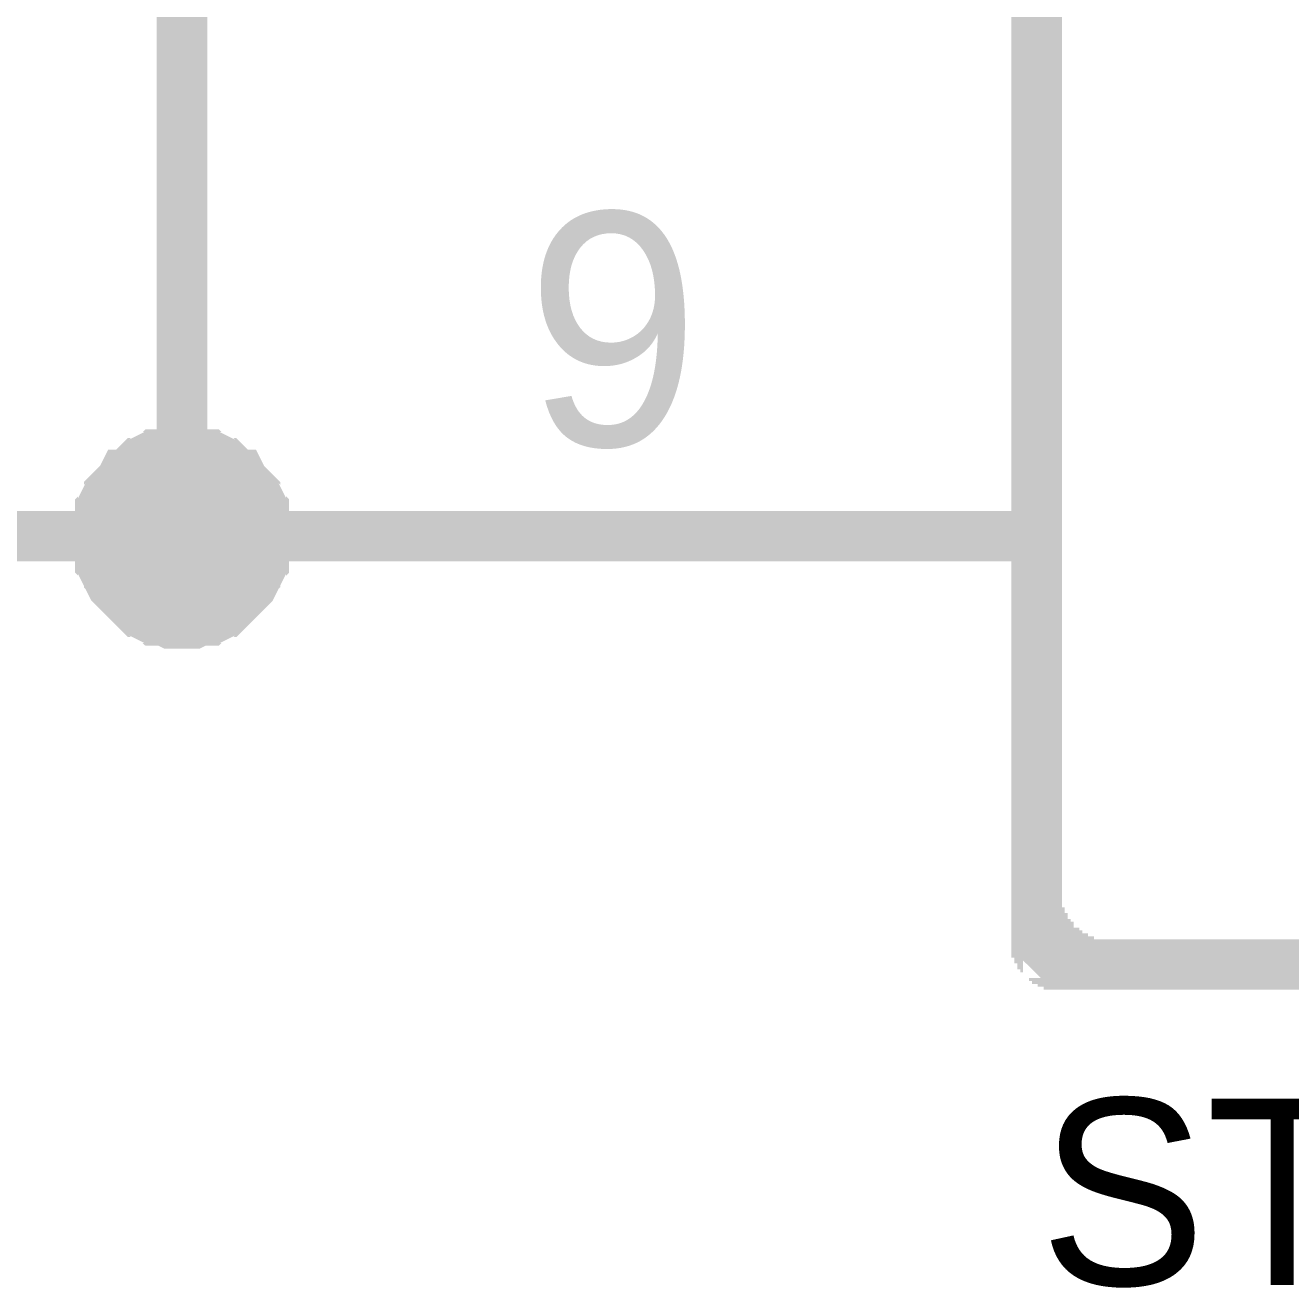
# Model space of a CAD drawing. Header units: millimetres. Extents: x 0 to 11.5, y 0 to 7.6.
# Drawn here: x 4.5636 to 4.8595, y 4.2737 to 4.5689 of the extents above; entities that cross this region are included whole.
import ezdxf

# ---------------------------------------------------------------- set-up
doc = ezdxf.new("R2010")
doc.units = ezdxf.units.MM
doc.header["$MEASUREMENT"] = 0
doc.layers.add('Sheet', color=255, linetype='Continuous')

msp = doc.modelspace()

# ---------------------------------------------------------------- linework, layer by layer
at = {"layer": 'Sheet'}
for points, const_width in [([(4.80008, 4.35951), (4.80008, 5.13913)], 0.0118), ([(4.60027, 4.84882), (4.60027, 4.74932), (4.60027, 4.64914), (4.60027, 4.44946), (4.50003, 4.44946)], 0.0118), ([(4.5805, 4.44946), (4.5805, 4.45014), (4.5805, 4.45151), (4.5805, 4.45219), (4.58118, 4.45355), (4.58118, 4.45423), (4.58118, 4.4556), (4.58186, 4.45628), (4.58186, 4.45696), (4.58254, 4.45832), (4.58322, 4.459), (4.58322, 4.45968), (4.58391, 4.46037), (4.58459, 4.46105), (4.58527, 4.46173), (4.58595, 4.46241), (4.58663, 4.46377), (4.58732, 4.46377), (4.588, 4.46445), (4.58868, 4.46514), (4.58936, 4.46582), (4.59004, 4.4665), (4.59073, 4.4665), (4.59141, 4.46718), (4.59277, 4.46786), (4.59345, 4.46786), (4.59414, 4.46854), (4.5955, 4.46854), (4.59618, 4.46854), (4.59755, 4.46923), (4.59823, 4.46923), (4.59959, 4.46923), (4.60027, 4.46923)], 0.0118), ([(4.5805, 4.44946), (4.5805, 4.45014), (4.5805, 4.45151), (4.5805, 4.45219), (4.58118, 4.45355), (4.58118, 4.45423), (4.58118, 4.4556), (4.58186, 4.45628), (4.58186, 4.45696), (4.58254, 4.45832), (4.58322, 4.459), (4.58322, 4.45968), (4.58391, 4.46037), (4.58459, 4.46105), (4.58527, 4.46173), (4.58595, 4.46241), (4.58663, 4.46377), (4.58732, 4.46377), (4.588, 4.46445), (4.58868, 4.46514), (4.58936, 4.46582), (4.59004, 4.4665), (4.59073, 4.4665), (4.59141, 4.46718), (4.59277, 4.46786), (4.59345, 4.46786), (4.59414, 4.46854), (4.5955, 4.46854), (4.59618, 4.46854), (4.59755, 4.46923), (4.59823, 4.46923), (4.59959, 4.46923), (4.60027, 4.46923)], 0.0118), ([(4.5805, 4.44946), (4.5805, 4.45014), (4.5805, 4.45151), (4.5805, 4.45219), (4.58118, 4.45355), (4.58118, 4.45423), (4.58118, 4.4556), (4.58186, 4.45628), (4.58186, 4.45696), (4.58254, 4.45832), (4.58322, 4.459), (4.58322, 4.45968), (4.58391, 4.46037), (4.58459, 4.46105), (4.58527, 4.46173), (4.58595, 4.46241), (4.58663, 4.46377), (4.58732, 4.46377), (4.588, 4.46445), (4.58868, 4.46514), (4.58936, 4.46582), (4.59004, 4.4665), (4.59073, 4.4665), (4.59141, 4.46718), (4.59277, 4.46786), (4.59345, 4.46786), (4.59414, 4.46854), (4.5955, 4.46854), (4.59618, 4.46854), (4.59755, 4.46923), (4.59823, 4.46923), (4.59959, 4.46923), (4.60027, 4.46923)], 0.0118), ([(4.5805, 4.44946), (4.5805, 4.45014), (4.5805, 4.45151), (4.5805, 4.45219), (4.58118, 4.45355), (4.58118, 4.45423), (4.58118, 4.4556), (4.58186, 4.45628), (4.58186, 4.45696), (4.58254, 4.45832), (4.58322, 4.459), (4.58322, 4.45968), (4.58391, 4.46037), (4.58459, 4.46105), (4.58527, 4.46173), (4.58595, 4.46241), (4.58663, 4.46377), (4.58732, 4.46377), (4.588, 4.46445), (4.58868, 4.46514), (4.58936, 4.46582), (4.59004, 4.4665), (4.59073, 4.4665), (4.59141, 4.46718), (4.59277, 4.46786), (4.59345, 4.46786), (4.59414, 4.46854), (4.5955, 4.46854), (4.59618, 4.46854), (4.59755, 4.46923), (4.59823, 4.46923), (4.59959, 4.46923), (4.60027, 4.46923)], 0.0118), ([(4.5805, 4.44946), (4.5805, 4.45014), (4.5805, 4.45151), (4.5805, 4.45219), (4.58118, 4.45355), (4.58118, 4.45423), (4.58118, 4.4556), (4.58186, 4.45628), (4.58186, 4.45696), (4.58254, 4.45832), (4.58322, 4.459), (4.58322, 4.45968), (4.58391, 4.46037), (4.58459, 4.46105), (4.58527, 4.46173), (4.58595, 4.46241), (4.58663, 4.46377), (4.58732, 4.46377), (4.588, 4.46445), (4.58868, 4.46514), (4.58936, 4.46582), (4.59004, 4.4665), (4.59073, 4.4665), (4.59141, 4.46718), (4.59277, 4.46786), (4.59345, 4.46786), (4.59414, 4.46854), (4.5955, 4.46854), (4.59618, 4.46854), (4.59755, 4.46923), (4.59823, 4.46923), (4.59959, 4.46923), (4.60027, 4.46923)], 0.0118), ([(4.60027, 4.46923), (4.60027, 4.46923)], 0.0118), ([(4.60027, 4.46923), (4.60095, 4.46923), (4.60232, 4.46923), (4.603, 4.46923), (4.60436, 4.46854), (4.60505, 4.46854), (4.60641, 4.46854), (4.60709, 4.46786), (4.60777, 4.46786), (4.60914, 4.46718), (4.60982, 4.4665), (4.6105, 4.4665), (4.61118, 4.46582), (4.61187, 4.46514), (4.61255, 4.46445), (4.61323, 4.46377), (4.61391, 4.46377), (4.61459, 4.46241), (4.61528, 4.46173), (4.61596, 4.46105), (4.61664, 4.46037), (4.61732, 4.45968), (4.61732, 4.459), (4.618, 4.45832), (4.61868, 4.45696), (4.61868, 4.45628), (4.61937, 4.4556), (4.61937, 4.45423), (4.61937, 4.45355), (4.62005, 4.45219), (4.62005, 4.45151), (4.62005, 4.45014), (4.62005, 4.44946)], 0.0118), ([(4.60027, 4.46923), (4.60027, 4.46923)], 0.0118), ([(4.60027, 4.46923), (4.60095, 4.46923), (4.60232, 4.46923), (4.603, 4.46923), (4.60436, 4.46854), (4.60505, 4.46854), (4.60641, 4.46854), (4.60709, 4.46786), (4.60777, 4.46786), (4.60914, 4.46718), (4.60982, 4.4665), (4.6105, 4.4665), (4.61118, 4.46582), (4.61187, 4.46514), (4.61255, 4.46445), (4.61323, 4.46377), (4.61391, 4.46377), (4.61459, 4.46241), (4.61528, 4.46173), (4.61596, 4.46105), (4.61664, 4.46037), (4.61732, 4.45968), (4.61732, 4.459), (4.618, 4.45832), (4.61868, 4.45696), (4.61868, 4.45628), (4.61937, 4.4556), (4.61937, 4.45423), (4.61937, 4.45355), (4.62005, 4.45219), (4.62005, 4.45151), (4.62005, 4.45014), (4.62005, 4.44946)], 0.0118), ([(4.60027, 4.46923), (4.60027, 4.46923)], 0.0118), ([(4.60027, 4.46923), (4.60095, 4.46923), (4.60232, 4.46923), (4.603, 4.46923), (4.60436, 4.46854), (4.60505, 4.46854), (4.60641, 4.46854), (4.60709, 4.46786), (4.60777, 4.46786), (4.60914, 4.46718), (4.60982, 4.4665), (4.6105, 4.4665), (4.61118, 4.46582), (4.61187, 4.46514), (4.61255, 4.46445), (4.61323, 4.46377), (4.61391, 4.46377), (4.61459, 4.46241), (4.61528, 4.46173), (4.61596, 4.46105), (4.61664, 4.46037), (4.61732, 4.45968), (4.61732, 4.459), (4.618, 4.45832), (4.61868, 4.45696), (4.61868, 4.45628), (4.61937, 4.4556), (4.61937, 4.45423), (4.61937, 4.45355), (4.62005, 4.45219), (4.62005, 4.45151), (4.62005, 4.45014), (4.62005, 4.44946)], 0.0118), ([(4.60027, 4.46923), (4.60027, 4.46923)], 0.0118), ([(4.60027, 4.46923), (4.60095, 4.46923), (4.60232, 4.46923), (4.603, 4.46923), (4.60436, 4.46854), (4.60505, 4.46854), (4.60641, 4.46854), (4.60709, 4.46786), (4.60777, 4.46786), (4.60914, 4.46718), (4.60982, 4.4665), (4.6105, 4.4665), (4.61118, 4.46582), (4.61187, 4.46514), (4.61255, 4.46445), (4.61323, 4.46377), (4.61391, 4.46377), (4.61459, 4.46241), (4.61528, 4.46173), (4.61596, 4.46105), (4.61664, 4.46037), (4.61732, 4.45968), (4.61732, 4.459), (4.618, 4.45832), (4.61868, 4.45696), (4.61868, 4.45628), (4.61937, 4.4556), (4.61937, 4.45423), (4.61937, 4.45355), (4.62005, 4.45219), (4.62005, 4.45151), (4.62005, 4.45014), (4.62005, 4.44946)], 0.0118), ([(4.60027, 4.46923), (4.60027, 4.46923)], 0.0118), ([(4.60027, 4.46923), (4.60095, 4.46923), (4.60232, 4.46923), (4.603, 4.46923), (4.60436, 4.46854), (4.60505, 4.46854), (4.60641, 4.46854), (4.60709, 4.46786), (4.60777, 4.46786), (4.60914, 4.46718), (4.60982, 4.4665), (4.6105, 4.4665), (4.61118, 4.46582), (4.61187, 4.46514), (4.61255, 4.46445), (4.61323, 4.46377), (4.61391, 4.46377), (4.61459, 4.46241), (4.61528, 4.46173), (4.61596, 4.46105), (4.61664, 4.46037), (4.61732, 4.45968), (4.61732, 4.459), (4.618, 4.45832), (4.61868, 4.45696), (4.61868, 4.45628), (4.61937, 4.4556), (4.61937, 4.45423), (4.61937, 4.45355), (4.62005, 4.45219), (4.62005, 4.45151), (4.62005, 4.45014), (4.62005, 4.44946)], 0.0118), ([(4.5805, 4.44946), (4.5805, 4.45014), (4.5805, 4.45151), (4.5805, 4.45219), (4.58118, 4.45355), (4.58118, 4.45423), (4.58118, 4.4556), (4.58186, 4.45628), (4.58186, 4.45696), (4.58254, 4.45832), (4.58322, 4.459), (4.58322, 4.45968), (4.58391, 4.46037), (4.58459, 4.46105), (4.58527, 4.46173), (4.58595, 4.46241), (4.58663, 4.46377), (4.58732, 4.46377), (4.588, 4.46445), (4.58868, 4.46514), (4.58936, 4.46582), (4.59004, 4.4665), (4.59073, 4.4665), (4.59141, 4.46718), (4.59277, 4.46786), (4.59345, 4.46786), (4.59414, 4.46854), (4.5955, 4.46854), (4.59618, 4.46854), (4.59755, 4.46923), (4.59823, 4.46923), (4.59959, 4.46923), (4.60027, 4.46923)], 0.0039), ([(4.5805, 4.44946), (4.5805, 4.45014), (4.5805, 4.45151), (4.5805, 4.45219), (4.58118, 4.45355), (4.58118, 4.45423), (4.58118, 4.4556), (4.58186, 4.45628), (4.58186, 4.45696), (4.58254, 4.45832), (4.58322, 4.459), (4.58322, 4.45968), (4.58391, 4.46037), (4.58459, 4.46105), (4.58527, 4.46173), (4.58595, 4.46241), (4.58663, 4.46377), (4.58732, 4.46377), (4.588, 4.46445), (4.58868, 4.46514), (4.58936, 4.46582), (4.59004, 4.4665), (4.59073, 4.4665), (4.59141, 4.46718), (4.59277, 4.46786), (4.59345, 4.46786), (4.59414, 4.46854), (4.5955, 4.46854), (4.59618, 4.46854), (4.59755, 4.46923), (4.59823, 4.46923), (4.59959, 4.46923), (4.60027, 4.46923)], 0.0039), ([(4.5805, 4.44946), (4.5805, 4.45014), (4.5805, 4.45151), (4.5805, 4.45219), (4.58118, 4.45355), (4.58118, 4.45423), (4.58118, 4.4556), (4.58186, 4.45628), (4.58186, 4.45696), (4.58254, 4.45832), (4.58322, 4.459), (4.58322, 4.45968), (4.58391, 4.46037), (4.58459, 4.46105), (4.58527, 4.46173), (4.58595, 4.46241), (4.58663, 4.46377), (4.58732, 4.46377), (4.588, 4.46445), (4.58868, 4.46514), (4.58936, 4.46582), (4.59004, 4.4665), (4.59073, 4.4665), (4.59141, 4.46718), (4.59277, 4.46786), (4.59345, 4.46786), (4.59414, 4.46854), (4.5955, 4.46854), (4.59618, 4.46854), (4.59755, 4.46923), (4.59823, 4.46923), (4.59959, 4.46923), (4.60027, 4.46923)], 0.0039), ([(4.5805, 4.44946), (4.5805, 4.45014), (4.5805, 4.45151), (4.5805, 4.45219), (4.58118, 4.45355), (4.58118, 4.45423), (4.58118, 4.4556), (4.58186, 4.45628), (4.58186, 4.45696), (4.58254, 4.45832), (4.58322, 4.459), (4.58322, 4.45968), (4.58391, 4.46037), (4.58459, 4.46105), (4.58527, 4.46173), (4.58595, 4.46241), (4.58663, 4.46377), (4.58732, 4.46377), (4.588, 4.46445), (4.58868, 4.46514), (4.58936, 4.46582), (4.59004, 4.4665), (4.59073, 4.4665), (4.59141, 4.46718), (4.59277, 4.46786), (4.59345, 4.46786), (4.59414, 4.46854), (4.5955, 4.46854), (4.59618, 4.46854), (4.59755, 4.46923), (4.59823, 4.46923), (4.59959, 4.46923), (4.60027, 4.46923)], 0.0039), ([(4.5805, 4.44946), (4.5805, 4.45014), (4.5805, 4.45151), (4.5805, 4.45219), (4.58118, 4.45355), (4.58118, 4.45423), (4.58118, 4.4556), (4.58186, 4.45628), (4.58186, 4.45696), (4.58254, 4.45832), (4.58322, 4.459), (4.58322, 4.45968), (4.58391, 4.46037), (4.58459, 4.46105), (4.58527, 4.46173), (4.58595, 4.46241), (4.58663, 4.46377), (4.58732, 4.46377), (4.588, 4.46445), (4.58868, 4.46514), (4.58936, 4.46582), (4.59004, 4.4665), (4.59073, 4.4665), (4.59141, 4.46718), (4.59277, 4.46786), (4.59345, 4.46786), (4.59414, 4.46854), (4.5955, 4.46854), (4.59618, 4.46854), (4.59755, 4.46923), (4.59823, 4.46923), (4.59959, 4.46923), (4.60027, 4.46923)], 0.0039), ([(4.60027, 4.46923), (4.60027, 4.46923)], 0.0039), ([(4.60027, 4.46923), (4.60095, 4.46923), (4.60232, 4.46923), (4.603, 4.46923), (4.60436, 4.46854), (4.60505, 4.46854), (4.60641, 4.46854), (4.60709, 4.46786), (4.60777, 4.46786), (4.60914, 4.46718), (4.60982, 4.4665), (4.6105, 4.4665), (4.61118, 4.46582), (4.61187, 4.46514), (4.61255, 4.46445), (4.61323, 4.46377), (4.61391, 4.46377), (4.61459, 4.46241), (4.61528, 4.46173), (4.61596, 4.46105), (4.61664, 4.46037), (4.61732, 4.45968), (4.61732, 4.459), (4.618, 4.45832), (4.61868, 4.45696), (4.61868, 4.45628), (4.61937, 4.4556), (4.61937, 4.45423), (4.61937, 4.45355), (4.62005, 4.45219), (4.62005, 4.45151), (4.62005, 4.45014), (4.62005, 4.44946)], 0.0039), ([(4.60027, 4.46923), (4.60027, 4.46923)], 0.0039), ([(4.60027, 4.46923), (4.60095, 4.46923), (4.60232, 4.46923), (4.603, 4.46923), (4.60436, 4.46854), (4.60505, 4.46854), (4.60641, 4.46854), (4.60709, 4.46786), (4.60777, 4.46786), (4.60914, 4.46718), (4.60982, 4.4665), (4.6105, 4.4665), (4.61118, 4.46582), (4.61187, 4.46514), (4.61255, 4.46445), (4.61323, 4.46377), (4.61391, 4.46377), (4.61459, 4.46241), (4.61528, 4.46173), (4.61596, 4.46105), (4.61664, 4.46037), (4.61732, 4.45968), (4.61732, 4.459), (4.618, 4.45832), (4.61868, 4.45696), (4.61868, 4.45628), (4.61937, 4.4556), (4.61937, 4.45423), (4.61937, 4.45355), (4.62005, 4.45219), (4.62005, 4.45151), (4.62005, 4.45014), (4.62005, 4.44946)], 0.0039), ([(4.60027, 4.46923), (4.60027, 4.46923)], 0.0039), ([(4.60027, 4.46923), (4.60095, 4.46923), (4.60232, 4.46923), (4.603, 4.46923), (4.60436, 4.46854), (4.60505, 4.46854), (4.60641, 4.46854), (4.60709, 4.46786), (4.60777, 4.46786), (4.60914, 4.46718), (4.60982, 4.4665), (4.6105, 4.4665), (4.61118, 4.46582), (4.61187, 4.46514), (4.61255, 4.46445), (4.61323, 4.46377), (4.61391, 4.46377), (4.61459, 4.46241), (4.61528, 4.46173), (4.61596, 4.46105), (4.61664, 4.46037), (4.61732, 4.45968), (4.61732, 4.459), (4.618, 4.45832), (4.61868, 4.45696), (4.61868, 4.45628), (4.61937, 4.4556), (4.61937, 4.45423), (4.61937, 4.45355), (4.62005, 4.45219), (4.62005, 4.45151), (4.62005, 4.45014), (4.62005, 4.44946)], 0.0039), ([(4.60027, 4.46923), (4.60027, 4.46923)], 0.0039), ([(4.60027, 4.46923), (4.60095, 4.46923), (4.60232, 4.46923), (4.603, 4.46923), (4.60436, 4.46854), (4.60505, 4.46854), (4.60641, 4.46854), (4.60709, 4.46786), (4.60777, 4.46786), (4.60914, 4.46718), (4.60982, 4.4665), (4.6105, 4.4665), (4.61118, 4.46582), (4.61187, 4.46514), (4.61255, 4.46445), (4.61323, 4.46377), (4.61391, 4.46377), (4.61459, 4.46241), (4.61528, 4.46173), (4.61596, 4.46105), (4.61664, 4.46037), (4.61732, 4.45968), (4.61732, 4.459), (4.618, 4.45832), (4.61868, 4.45696), (4.61868, 4.45628), (4.61937, 4.4556), (4.61937, 4.45423), (4.61937, 4.45355), (4.62005, 4.45219), (4.62005, 4.45151), (4.62005, 4.45014), (4.62005, 4.44946)], 0.0039), ([(4.60027, 4.46923), (4.60027, 4.46923)], 0.0039), ([(4.60027, 4.46923), (4.60095, 4.46923), (4.60232, 4.46923), (4.603, 4.46923), (4.60436, 4.46854), (4.60505, 4.46854), (4.60641, 4.46854), (4.60709, 4.46786), (4.60777, 4.46786), (4.60914, 4.46718), (4.60982, 4.4665), (4.6105, 4.4665), (4.61118, 4.46582), (4.61187, 4.46514), (4.61255, 4.46445), (4.61323, 4.46377), (4.61391, 4.46377), (4.61459, 4.46241), (4.61528, 4.46173), (4.61596, 4.46105), (4.61664, 4.46037), (4.61732, 4.45968), (4.61732, 4.459), (4.618, 4.45832), (4.61868, 4.45696), (4.61868, 4.45628), (4.61937, 4.4556), (4.61937, 4.45423), (4.61937, 4.45355), (4.62005, 4.45219), (4.62005, 4.45151), (4.62005, 4.45014), (4.62005, 4.44946)], 0.0039), ([(4.60027, 4.42902), (4.59959, 4.42902), (4.59823, 4.42902), (4.59755, 4.42902), (4.59618, 4.4297), (4.5955, 4.4297), (4.59414, 4.4297), (4.59345, 4.43038), (4.59277, 4.43038), (4.59141, 4.43106), (4.59073, 4.43174), (4.59004, 4.43174), (4.58936, 4.43242), (4.58868, 4.43311), (4.588, 4.43379), (4.58732, 4.43447), (4.58663, 4.43515), (4.58595, 4.43583), (4.58527, 4.43651), (4.58459, 4.4372), (4.58391, 4.43788), (4.58322, 4.43924), (4.58322, 4.43992), (4.58254, 4.4406), (4.58186, 4.44197), (4.58186, 4.44265), (4.58118, 4.44333), (4.58118, 4.44469), (4.58118, 4.44537), (4.5805, 4.44674), (4.5805, 4.44742), (4.5805, 4.44878), (4.5805, 4.44946)], 0.0118), ([(4.5805, 4.44946), (4.5805, 4.44946)], 0.0118), ([(4.60027, 4.42902), (4.59959, 4.42902), (4.59823, 4.42902), (4.59755, 4.42902), (4.59618, 4.4297), (4.5955, 4.4297), (4.59414, 4.4297), (4.59345, 4.43038), (4.59277, 4.43038), (4.59141, 4.43106), (4.59073, 4.43174), (4.59004, 4.43174), (4.58936, 4.43242), (4.58868, 4.43311), (4.588, 4.43379), (4.58732, 4.43447), (4.58663, 4.43515), (4.58595, 4.43583), (4.58527, 4.43651), (4.58459, 4.4372), (4.58391, 4.43788), (4.58322, 4.43924), (4.58322, 4.43992), (4.58254, 4.4406), (4.58186, 4.44197), (4.58186, 4.44265), (4.58118, 4.44333), (4.58118, 4.44469), (4.58118, 4.44537), (4.5805, 4.44674), (4.5805, 4.44742), (4.5805, 4.44878), (4.5805, 4.44946)], 0.0118), ([(4.5805, 4.44946), (4.5805, 4.44946)], 0.0118), ([(4.60027, 4.42902), (4.59959, 4.42902), (4.59823, 4.42902), (4.59755, 4.42902), (4.59618, 4.4297), (4.5955, 4.4297), (4.59414, 4.4297), (4.59345, 4.43038), (4.59277, 4.43038), (4.59141, 4.43106), (4.59073, 4.43174), (4.59004, 4.43174), (4.58936, 4.43242), (4.58868, 4.43311), (4.588, 4.43379), (4.58732, 4.43447), (4.58663, 4.43515), (4.58595, 4.43583), (4.58527, 4.43651), (4.58459, 4.4372), (4.58391, 4.43788), (4.58322, 4.43924), (4.58322, 4.43992), (4.58254, 4.4406), (4.58186, 4.44197), (4.58186, 4.44265), (4.58118, 4.44333), (4.58118, 4.44469), (4.58118, 4.44537), (4.5805, 4.44674), (4.5805, 4.44742), (4.5805, 4.44878), (4.5805, 4.44946)], 0.0118), ([(4.5805, 4.44946), (4.5805, 4.44946)], 0.0118), ([(4.60027, 4.42902), (4.59959, 4.42902), (4.59823, 4.42902), (4.59755, 4.42902), (4.59618, 4.4297), (4.5955, 4.4297), (4.59414, 4.4297), (4.59345, 4.43038), (4.59277, 4.43038), (4.59141, 4.43106), (4.59073, 4.43174), (4.59004, 4.43174), (4.58936, 4.43242), (4.58868, 4.43311), (4.588, 4.43379), (4.58732, 4.43447), (4.58663, 4.43515), (4.58595, 4.43583), (4.58527, 4.43651), (4.58459, 4.4372), (4.58391, 4.43788), (4.58322, 4.43924), (4.58322, 4.43992), (4.58254, 4.4406), (4.58186, 4.44197), (4.58186, 4.44265), (4.58118, 4.44333), (4.58118, 4.44469), (4.58118, 4.44537), (4.5805, 4.44674), (4.5805, 4.44742), (4.5805, 4.44878), (4.5805, 4.44946)], 0.0118), ([(4.5805, 4.44946), (4.5805, 4.44946)], 0.0118), ([(4.60027, 4.42902), (4.59959, 4.42902), (4.59823, 4.42902), (4.59755, 4.42902), (4.59618, 4.4297), (4.5955, 4.4297), (4.59414, 4.4297), (4.59345, 4.43038), (4.59277, 4.43038), (4.59141, 4.43106), (4.59073, 4.43174), (4.59004, 4.43174), (4.58936, 4.43242), (4.58868, 4.43311), (4.588, 4.43379), (4.58732, 4.43447), (4.58663, 4.43515), (4.58595, 4.43583), (4.58527, 4.43651), (4.58459, 4.4372), (4.58391, 4.43788), (4.58322, 4.43924), (4.58322, 4.43992), (4.58254, 4.4406), (4.58186, 4.44197), (4.58186, 4.44265), (4.58118, 4.44333), (4.58118, 4.44469), (4.58118, 4.44537), (4.5805, 4.44674), (4.5805, 4.44742), (4.5805, 4.44878), (4.5805, 4.44946)], 0.0118), ([(4.5805, 4.44946), (4.5805, 4.44946)], 0.0118), ([(4.62005, 4.44946), (4.62005, 4.44878), (4.62005, 4.44742), (4.62005, 4.44674), (4.61937, 4.44537), (4.61937, 4.44469), (4.61937, 4.44333), (4.61868, 4.44265), (4.61868, 4.44197), (4.618, 4.4406), (4.61732, 4.43992), (4.61732, 4.43924), (4.61664, 4.43788), (4.61596, 4.4372), (4.61528, 4.43651), (4.61459, 4.43583), (4.61391, 4.43515), (4.61323, 4.43447), (4.61255, 4.43379), (4.61187, 4.43311), (4.61118, 4.43242), (4.6105, 4.43174), (4.60982, 4.43174), (4.60914, 4.43106), (4.60777, 4.43038), (4.60709, 4.43038), (4.60641, 4.4297), (4.60505, 4.4297), (4.60436, 4.4297), (4.603, 4.42902), (4.60232, 4.42902), (4.60095, 4.42902), (4.60027, 4.42902)], 0.0118), ([(4.80008, 4.44946), (4.60027, 4.44946)], 0.0118), ([(4.62005, 4.44946), (4.62005, 4.44878), (4.62005, 4.44742), (4.62005, 4.44674), (4.61937, 4.44537), (4.61937, 4.44469), (4.61937, 4.44333), (4.61868, 4.44265), (4.61868, 4.44197), (4.618, 4.4406), (4.61732, 4.43992), (4.61732, 4.43924), (4.61664, 4.43788), (4.61596, 4.4372), (4.61528, 4.43651), (4.61459, 4.43583), (4.61391, 4.43515), (4.61323, 4.43447), (4.61255, 4.43379), (4.61187, 4.43311), (4.61118, 4.43242), (4.6105, 4.43174), (4.60982, 4.43174), (4.60914, 4.43106), (4.60777, 4.43038), (4.60709, 4.43038), (4.60641, 4.4297), (4.60505, 4.4297), (4.60436, 4.4297), (4.603, 4.42902), (4.60232, 4.42902), (4.60095, 4.42902), (4.60027, 4.42902)], 0.0118), ([(4.62005, 4.44946), (4.62005, 4.44878), (4.62005, 4.44742), (4.62005, 4.44674), (4.61937, 4.44537), (4.61937, 4.44469), (4.61937, 4.44333), (4.61868, 4.44265), (4.61868, 4.44197), (4.618, 4.4406), (4.61732, 4.43992), (4.61732, 4.43924), (4.61664, 4.43788), (4.61596, 4.4372), (4.61528, 4.43651), (4.61459, 4.43583), (4.61391, 4.43515), (4.61323, 4.43447), (4.61255, 4.43379), (4.61187, 4.43311), (4.61118, 4.43242), (4.6105, 4.43174), (4.60982, 4.43174), (4.60914, 4.43106), (4.60777, 4.43038), (4.60709, 4.43038), (4.60641, 4.4297), (4.60505, 4.4297), (4.60436, 4.4297), (4.603, 4.42902), (4.60232, 4.42902), (4.60095, 4.42902), (4.60027, 4.42902)], 0.0118), ([(4.62005, 4.44946), (4.62005, 4.44878), (4.62005, 4.44742), (4.62005, 4.44674), (4.61937, 4.44537), (4.61937, 4.44469), (4.61937, 4.44333), (4.61868, 4.44265), (4.61868, 4.44197), (4.618, 4.4406), (4.61732, 4.43992), (4.61732, 4.43924), (4.61664, 4.43788), (4.61596, 4.4372), (4.61528, 4.43651), (4.61459, 4.43583), (4.61391, 4.43515), (4.61323, 4.43447), (4.61255, 4.43379), (4.61187, 4.43311), (4.61118, 4.43242), (4.6105, 4.43174), (4.60982, 4.43174), (4.60914, 4.43106), (4.60777, 4.43038), (4.60709, 4.43038), (4.60641, 4.4297), (4.60505, 4.4297), (4.60436, 4.4297), (4.603, 4.42902), (4.60232, 4.42902), (4.60095, 4.42902), (4.60027, 4.42902)], 0.0118), ([(4.62005, 4.44946), (4.62005, 4.44878), (4.62005, 4.44742), (4.62005, 4.44674), (4.61937, 4.44537), (4.61937, 4.44469), (4.61937, 4.44333), (4.61868, 4.44265), (4.61868, 4.44197), (4.618, 4.4406), (4.61732, 4.43992), (4.61732, 4.43924), (4.61664, 4.43788), (4.61596, 4.4372), (4.61528, 4.43651), (4.61459, 4.43583), (4.61391, 4.43515), (4.61323, 4.43447), (4.61255, 4.43379), (4.61187, 4.43311), (4.61118, 4.43242), (4.6105, 4.43174), (4.60982, 4.43174), (4.60914, 4.43106), (4.60777, 4.43038), (4.60709, 4.43038), (4.60641, 4.4297), (4.60505, 4.4297), (4.60436, 4.4297), (4.603, 4.42902), (4.60232, 4.42902), (4.60095, 4.42902), (4.60027, 4.42902)], 0.0118), ([(4.62005, 4.44946), (4.62005, 4.44946), (4.62005, 4.44946), (4.62005, 4.44946), (4.62005, 4.44946), (4.62005, 4.44946), (4.62005, 4.44946), (4.62005, 4.44946), (4.62005, 4.44946), (4.62005, 4.44946), (4.62005, 4.44946), (4.62005, 4.44946), (4.62005, 4.44946), (4.62005, 4.44946), (4.62005, 4.44946), (4.62005, 4.44946), (4.62005, 4.44946), (4.62005, 4.44946), (4.62005, 4.44946), (4.62005, 4.44946), (4.62005, 4.44946), (4.62005, 4.44946), (4.62005, 4.44946), (4.62005, 4.44946), (4.62005, 4.44946), (4.62005, 4.44946), (4.62005, 4.44946), (4.62005, 4.44946), (4.62005, 4.44946), (4.62005, 4.44946), (4.62005, 4.44946), (4.62005, 4.44946), (4.62005, 4.44946)], 0.0118), ([(4.62005, 4.44946), (4.62005, 4.44946)], 0.0118), ([(4.62005, 4.44946), (4.62005, 4.44946), (4.62005, 4.44946), (4.62005, 4.44946), (4.62005, 4.44946), (4.62005, 4.44946), (4.62005, 4.44946), (4.62005, 4.44946), (4.62005, 4.44946), (4.62005, 4.44946), (4.62005, 4.44946), (4.62005, 4.44946), (4.62005, 4.44946), (4.62005, 4.44946), (4.62005, 4.44946), (4.62005, 4.44946), (4.62005, 4.44946), (4.62005, 4.44946), (4.62005, 4.44946), (4.62005, 4.44946), (4.62005, 4.44946), (4.62005, 4.44946), (4.62005, 4.44946), (4.62005, 4.44946), (4.62005, 4.44946), (4.62005, 4.44946), (4.62005, 4.44946), (4.62005, 4.44946), (4.62005, 4.44946), (4.62005, 4.44946), (4.62005, 4.44946), (4.62005, 4.44946), (4.62005, 4.44946)], 0.0118), ([(4.62005, 4.44946), (4.62005, 4.44946)], 0.0118), ([(4.62005, 4.44946), (4.62005, 4.44946), (4.62005, 4.44946), (4.62005, 4.44946), (4.62005, 4.44946), (4.62005, 4.44946), (4.62005, 4.44946), (4.62005, 4.44946), (4.62005, 4.44946), (4.62005, 4.44946), (4.62005, 4.44946), (4.62005, 4.44946), (4.62005, 4.44946), (4.62005, 4.44946), (4.62005, 4.44946), (4.62005, 4.44946), (4.62005, 4.44946), (4.62005, 4.44946), (4.62005, 4.44946), (4.62005, 4.44946), (4.62005, 4.44946), (4.62005, 4.44946), (4.62005, 4.44946), (4.62005, 4.44946), (4.62005, 4.44946), (4.62005, 4.44946), (4.62005, 4.44946), (4.62005, 4.44946), (4.62005, 4.44946), (4.62005, 4.44946), (4.62005, 4.44946), (4.62005, 4.44946), (4.62005, 4.44946)], 0.0118), ([(4.62005, 4.44946), (4.62005, 4.44946)], 0.0118), ([(4.62005, 4.44946), (4.62005, 4.44946), (4.62005, 4.44946), (4.62005, 4.44946), (4.62005, 4.44946), (4.62005, 4.44946), (4.62005, 4.44946), (4.62005, 4.44946), (4.62005, 4.44946), (4.62005, 4.44946), (4.62005, 4.44946), (4.62005, 4.44946), (4.62005, 4.44946), (4.62005, 4.44946), (4.62005, 4.44946), (4.62005, 4.44946), (4.62005, 4.44946), (4.62005, 4.44946), (4.62005, 4.44946), (4.62005, 4.44946), (4.62005, 4.44946), (4.62005, 4.44946), (4.62005, 4.44946), (4.62005, 4.44946), (4.62005, 4.44946), (4.62005, 4.44946), (4.62005, 4.44946), (4.62005, 4.44946), (4.62005, 4.44946), (4.62005, 4.44946), (4.62005, 4.44946), (4.62005, 4.44946), (4.62005, 4.44946)], 0.0118), ([(4.62005, 4.44946), (4.62005, 4.44946)], 0.0118), ([(4.62005, 4.44946), (4.62005, 4.44946), (4.62005, 4.44946), (4.62005, 4.44946), (4.62005, 4.44946), (4.62005, 4.44946), (4.62005, 4.44946), (4.62005, 4.44946), (4.62005, 4.44946), (4.62005, 4.44946), (4.62005, 4.44946), (4.62005, 4.44946), (4.62005, 4.44946), (4.62005, 4.44946), (4.62005, 4.44946), (4.62005, 4.44946), (4.62005, 4.44946), (4.62005, 4.44946), (4.62005, 4.44946), (4.62005, 4.44946), (4.62005, 4.44946), (4.62005, 4.44946), (4.62005, 4.44946), (4.62005, 4.44946), (4.62005, 4.44946), (4.62005, 4.44946), (4.62005, 4.44946), (4.62005, 4.44946), (4.62005, 4.44946), (4.62005, 4.44946), (4.62005, 4.44946), (4.62005, 4.44946), (4.62005, 4.44946)], 0.0118), ([(4.62005, 4.44946), (4.62005, 4.44946)], 0.0118), ([(4.60027, 4.42902), (4.59959, 4.42902), (4.59823, 4.42902), (4.59755, 4.42902), (4.59618, 4.4297), (4.5955, 4.4297), (4.59414, 4.4297), (4.59345, 4.43038), (4.59277, 4.43038), (4.59141, 4.43106), (4.59073, 4.43174), (4.59004, 4.43174), (4.58936, 4.43242), (4.58868, 4.43311), (4.588, 4.43379), (4.58732, 4.43447), (4.58663, 4.43515), (4.58595, 4.43583), (4.58527, 4.43651), (4.58459, 4.4372), (4.58391, 4.43788), (4.58322, 4.43924), (4.58322, 4.43992), (4.58254, 4.4406), (4.58186, 4.44197), (4.58186, 4.44265), (4.58118, 4.44333), (4.58118, 4.44469), (4.58118, 4.44537), (4.5805, 4.44674), (4.5805, 4.44742), (4.5805, 4.44878), (4.5805, 4.44946)], 0.0039), ([(4.5805, 4.44946), (4.5805, 4.44946)], 0.0039), ([(4.60027, 4.42902), (4.59959, 4.42902), (4.59823, 4.42902), (4.59755, 4.42902), (4.59618, 4.4297), (4.5955, 4.4297), (4.59414, 4.4297), (4.59345, 4.43038), (4.59277, 4.43038), (4.59141, 4.43106), (4.59073, 4.43174), (4.59004, 4.43174), (4.58936, 4.43242), (4.58868, 4.43311), (4.588, 4.43379), (4.58732, 4.43447), (4.58663, 4.43515), (4.58595, 4.43583), (4.58527, 4.43651), (4.58459, 4.4372), (4.58391, 4.43788), (4.58322, 4.43924), (4.58322, 4.43992), (4.58254, 4.4406), (4.58186, 4.44197), (4.58186, 4.44265), (4.58118, 4.44333), (4.58118, 4.44469), (4.58118, 4.44537), (4.5805, 4.44674), (4.5805, 4.44742), (4.5805, 4.44878), (4.5805, 4.44946)], 0.0039), ([(4.5805, 4.44946), (4.5805, 4.44946)], 0.0039), ([(4.60027, 4.42902), (4.59959, 4.42902), (4.59823, 4.42902), (4.59755, 4.42902), (4.59618, 4.4297), (4.5955, 4.4297), (4.59414, 4.4297), (4.59345, 4.43038), (4.59277, 4.43038), (4.59141, 4.43106), (4.59073, 4.43174), (4.59004, 4.43174), (4.58936, 4.43242), (4.58868, 4.43311), (4.588, 4.43379), (4.58732, 4.43447), (4.58663, 4.43515), (4.58595, 4.43583), (4.58527, 4.43651), (4.58459, 4.4372), (4.58391, 4.43788), (4.58322, 4.43924), (4.58322, 4.43992), (4.58254, 4.4406), (4.58186, 4.44197), (4.58186, 4.44265), (4.58118, 4.44333), (4.58118, 4.44469), (4.58118, 4.44537), (4.5805, 4.44674), (4.5805, 4.44742), (4.5805, 4.44878), (4.5805, 4.44946)], 0.0039), ([(4.5805, 4.44946), (4.5805, 4.44946)], 0.0039), ([(4.60027, 4.42902), (4.59959, 4.42902), (4.59823, 4.42902), (4.59755, 4.42902), (4.59618, 4.4297), (4.5955, 4.4297), (4.59414, 4.4297), (4.59345, 4.43038), (4.59277, 4.43038), (4.59141, 4.43106), (4.59073, 4.43174), (4.59004, 4.43174), (4.58936, 4.43242), (4.58868, 4.43311), (4.588, 4.43379), (4.58732, 4.43447), (4.58663, 4.43515), (4.58595, 4.43583), (4.58527, 4.43651), (4.58459, 4.4372), (4.58391, 4.43788), (4.58322, 4.43924), (4.58322, 4.43992), (4.58254, 4.4406), (4.58186, 4.44197), (4.58186, 4.44265), (4.58118, 4.44333), (4.58118, 4.44469), (4.58118, 4.44537), (4.5805, 4.44674), (4.5805, 4.44742), (4.5805, 4.44878), (4.5805, 4.44946)], 0.0039), ([(4.5805, 4.44946), (4.5805, 4.44946)], 0.0039), ([(4.60027, 4.42902), (4.59959, 4.42902), (4.59823, 4.42902), (4.59755, 4.42902), (4.59618, 4.4297), (4.5955, 4.4297), (4.59414, 4.4297), (4.59345, 4.43038), (4.59277, 4.43038), (4.59141, 4.43106), (4.59073, 4.43174), (4.59004, 4.43174), (4.58936, 4.43242), (4.58868, 4.43311), (4.588, 4.43379), (4.58732, 4.43447), (4.58663, 4.43515), (4.58595, 4.43583), (4.58527, 4.43651), (4.58459, 4.4372), (4.58391, 4.43788), (4.58322, 4.43924), (4.58322, 4.43992), (4.58254, 4.4406), (4.58186, 4.44197), (4.58186, 4.44265), (4.58118, 4.44333), (4.58118, 4.44469), (4.58118, 4.44537), (4.5805, 4.44674), (4.5805, 4.44742), (4.5805, 4.44878), (4.5805, 4.44946)], 0.0039), ([(4.5805, 4.44946), (4.5805, 4.44946)], 0.0039), ([(4.62005, 4.44946), (4.62005, 4.44878), (4.62005, 4.44742), (4.62005, 4.44674), (4.61937, 4.44537), (4.61937, 4.44469), (4.61937, 4.44333), (4.61868, 4.44265), (4.61868, 4.44197), (4.618, 4.4406), (4.61732, 4.43992), (4.61732, 4.43924), (4.61664, 4.43788), (4.61596, 4.4372), (4.61528, 4.43651), (4.61459, 4.43583), (4.61391, 4.43515), (4.61323, 4.43447), (4.61255, 4.43379), (4.61187, 4.43311), (4.61118, 4.43242), (4.6105, 4.43174), (4.60982, 4.43174), (4.60914, 4.43106), (4.60777, 4.43038), (4.60709, 4.43038), (4.60641, 4.4297), (4.60505, 4.4297), (4.60436, 4.4297), (4.603, 4.42902), (4.60232, 4.42902), (4.60095, 4.42902), (4.60027, 4.42902)], 0.0039), ([(4.62005, 4.44946), (4.62005, 4.44878), (4.62005, 4.44742), (4.62005, 4.44674), (4.61937, 4.44537), (4.61937, 4.44469), (4.61937, 4.44333), (4.61868, 4.44265), (4.61868, 4.44197), (4.618, 4.4406), (4.61732, 4.43992), (4.61732, 4.43924), (4.61664, 4.43788), (4.61596, 4.4372), (4.61528, 4.43651), (4.61459, 4.43583), (4.61391, 4.43515), (4.61323, 4.43447), (4.61255, 4.43379), (4.61187, 4.43311), (4.61118, 4.43242), (4.6105, 4.43174), (4.60982, 4.43174), (4.60914, 4.43106), (4.60777, 4.43038), (4.60709, 4.43038), (4.60641, 4.4297), (4.60505, 4.4297), (4.60436, 4.4297), (4.603, 4.42902), (4.60232, 4.42902), (4.60095, 4.42902), (4.60027, 4.42902)], 0.0039), ([(4.62005, 4.44946), (4.62005, 4.44878), (4.62005, 4.44742), (4.62005, 4.44674), (4.61937, 4.44537), (4.61937, 4.44469), (4.61937, 4.44333), (4.61868, 4.44265), (4.61868, 4.44197), (4.618, 4.4406), (4.61732, 4.43992), (4.61732, 4.43924), (4.61664, 4.43788), (4.61596, 4.4372), (4.61528, 4.43651), (4.61459, 4.43583), (4.61391, 4.43515), (4.61323, 4.43447), (4.61255, 4.43379), (4.61187, 4.43311), (4.61118, 4.43242), (4.6105, 4.43174), (4.60982, 4.43174), (4.60914, 4.43106), (4.60777, 4.43038), (4.60709, 4.43038), (4.60641, 4.4297), (4.60505, 4.4297), (4.60436, 4.4297), (4.603, 4.42902), (4.60232, 4.42902), (4.60095, 4.42902), (4.60027, 4.42902)], 0.0039), ([(4.62005, 4.44946), (4.62005, 4.44878), (4.62005, 4.44742), (4.62005, 4.44674), (4.61937, 4.44537), (4.61937, 4.44469), (4.61937, 4.44333), (4.61868, 4.44265), (4.61868, 4.44197), (4.618, 4.4406), (4.61732, 4.43992), (4.61732, 4.43924), (4.61664, 4.43788), (4.61596, 4.4372), (4.61528, 4.43651), (4.61459, 4.43583), (4.61391, 4.43515), (4.61323, 4.43447), (4.61255, 4.43379), (4.61187, 4.43311), (4.61118, 4.43242), (4.6105, 4.43174), (4.60982, 4.43174), (4.60914, 4.43106), (4.60777, 4.43038), (4.60709, 4.43038), (4.60641, 4.4297), (4.60505, 4.4297), (4.60436, 4.4297), (4.603, 4.42902), (4.60232, 4.42902), (4.60095, 4.42902), (4.60027, 4.42902)], 0.0039), ([(4.62005, 4.44946), (4.62005, 4.44878), (4.62005, 4.44742), (4.62005, 4.44674), (4.61937, 4.44537), (4.61937, 4.44469), (4.61937, 4.44333), (4.61868, 4.44265), (4.61868, 4.44197), (4.618, 4.4406), (4.61732, 4.43992), (4.61732, 4.43924), (4.61664, 4.43788), (4.61596, 4.4372), (4.61528, 4.43651), (4.61459, 4.43583), (4.61391, 4.43515), (4.61323, 4.43447), (4.61255, 4.43379), (4.61187, 4.43311), (4.61118, 4.43242), (4.6105, 4.43174), (4.60982, 4.43174), (4.60914, 4.43106), (4.60777, 4.43038), (4.60709, 4.43038), (4.60641, 4.4297), (4.60505, 4.4297), (4.60436, 4.4297), (4.603, 4.42902), (4.60232, 4.42902), (4.60095, 4.42902), (4.60027, 4.42902)], 0.0039), ([(4.62005, 4.44946), (4.62005, 4.44946), (4.62005, 4.44946), (4.62005, 4.44946), (4.62005, 4.44946), (4.62005, 4.44946), (4.62005, 4.44946), (4.62005, 4.44946), (4.62005, 4.44946), (4.62005, 4.44946), (4.62005, 4.44946), (4.62005, 4.44946), (4.62005, 4.44946), (4.62005, 4.44946), (4.62005, 4.44946), (4.62005, 4.44946), (4.62005, 4.44946), (4.62005, 4.44946), (4.62005, 4.44946), (4.62005, 4.44946), (4.62005, 4.44946), (4.62005, 4.44946), (4.62005, 4.44946), (4.62005, 4.44946), (4.62005, 4.44946), (4.62005, 4.44946), (4.62005, 4.44946), (4.62005, 4.44946), (4.62005, 4.44946), (4.62005, 4.44946), (4.62005, 4.44946), (4.62005, 4.44946), (4.62005, 4.44946)], 0.0039), ([(4.62005, 4.44946), (4.62005, 4.44946)], 0.0039), ([(4.62005, 4.44946), (4.62005, 4.44946), (4.62005, 4.44946), (4.62005, 4.44946), (4.62005, 4.44946), (4.62005, 4.44946), (4.62005, 4.44946), (4.62005, 4.44946), (4.62005, 4.44946), (4.62005, 4.44946), (4.62005, 4.44946), (4.62005, 4.44946), (4.62005, 4.44946), (4.62005, 4.44946), (4.62005, 4.44946), (4.62005, 4.44946), (4.62005, 4.44946), (4.62005, 4.44946), (4.62005, 4.44946), (4.62005, 4.44946), (4.62005, 4.44946), (4.62005, 4.44946), (4.62005, 4.44946), (4.62005, 4.44946), (4.62005, 4.44946), (4.62005, 4.44946), (4.62005, 4.44946), (4.62005, 4.44946), (4.62005, 4.44946), (4.62005, 4.44946), (4.62005, 4.44946), (4.62005, 4.44946), (4.62005, 4.44946)], 0.0039), ([(4.62005, 4.44946), (4.62005, 4.44946)], 0.0039), ([(4.62005, 4.44946), (4.62005, 4.44946), (4.62005, 4.44946), (4.62005, 4.44946), (4.62005, 4.44946), (4.62005, 4.44946), (4.62005, 4.44946), (4.62005, 4.44946), (4.62005, 4.44946), (4.62005, 4.44946), (4.62005, 4.44946), (4.62005, 4.44946), (4.62005, 4.44946), (4.62005, 4.44946), (4.62005, 4.44946), (4.62005, 4.44946), (4.62005, 4.44946), (4.62005, 4.44946), (4.62005, 4.44946), (4.62005, 4.44946), (4.62005, 4.44946), (4.62005, 4.44946), (4.62005, 4.44946), (4.62005, 4.44946), (4.62005, 4.44946), (4.62005, 4.44946), (4.62005, 4.44946), (4.62005, 4.44946), (4.62005, 4.44946), (4.62005, 4.44946), (4.62005, 4.44946), (4.62005, 4.44946), (4.62005, 4.44946)], 0.0039), ([(4.62005, 4.44946), (4.62005, 4.44946)], 0.0039), ([(4.62005, 4.44946), (4.62005, 4.44946), (4.62005, 4.44946), (4.62005, 4.44946), (4.62005, 4.44946), (4.62005, 4.44946), (4.62005, 4.44946), (4.62005, 4.44946), (4.62005, 4.44946), (4.62005, 4.44946), (4.62005, 4.44946), (4.62005, 4.44946), (4.62005, 4.44946), (4.62005, 4.44946), (4.62005, 4.44946), (4.62005, 4.44946), (4.62005, 4.44946), (4.62005, 4.44946), (4.62005, 4.44946), (4.62005, 4.44946), (4.62005, 4.44946), (4.62005, 4.44946), (4.62005, 4.44946), (4.62005, 4.44946), (4.62005, 4.44946), (4.62005, 4.44946), (4.62005, 4.44946), (4.62005, 4.44946), (4.62005, 4.44946), (4.62005, 4.44946), (4.62005, 4.44946), (4.62005, 4.44946), (4.62005, 4.44946)], 0.0039), ([(4.62005, 4.44946), (4.62005, 4.44946)], 0.0039), ([(4.62005, 4.44946), (4.62005, 4.44946), (4.62005, 4.44946), (4.62005, 4.44946), (4.62005, 4.44946), (4.62005, 4.44946), (4.62005, 4.44946), (4.62005, 4.44946), (4.62005, 4.44946), (4.62005, 4.44946), (4.62005, 4.44946), (4.62005, 4.44946), (4.62005, 4.44946), (4.62005, 4.44946), (4.62005, 4.44946), (4.62005, 4.44946), (4.62005, 4.44946), (4.62005, 4.44946), (4.62005, 4.44946), (4.62005, 4.44946), (4.62005, 4.44946), (4.62005, 4.44946), (4.62005, 4.44946), (4.62005, 4.44946), (4.62005, 4.44946), (4.62005, 4.44946), (4.62005, 4.44946), (4.62005, 4.44946), (4.62005, 4.44946), (4.62005, 4.44946), (4.62005, 4.44946), (4.62005, 4.44946), (4.62005, 4.44946)], 0.0039), ([(4.62005, 4.44946), (4.62005, 4.44946)], 0.0039), ([(4.81031, 4.34928), (4.80962, 4.34928), (4.80962, 4.34928), (4.80894, 4.34928), (4.80826, 4.34928), (4.80758, 4.34928), (4.80758, 4.34996), (4.8069, 4.34996), (4.80621, 4.34996), (4.80621, 4.35065), (4.80553, 4.35065), (4.80485, 4.35065), (4.80485, 4.35133), (4.80417, 4.35133), (4.80417, 4.35201), (4.80349, 4.35201), (4.80349, 4.35201), (4.8028, 4.35269), (4.8028, 4.35337), (4.80212, 4.35337), (4.80212, 4.35405), (4.80144, 4.35405), (4.80144, 4.35473), (4.80144, 4.35542), (4.80076, 4.35542), (4.80076, 4.3561), (4.80076, 4.35678), (4.80008, 4.35678), (4.80008, 4.35746), (4.80008, 4.35814), (4.80008, 4.35882), (4.80008, 4.35882), (4.80008, 4.35951)], 0.0118), ([(5.59043, 4.34928), (4.81031, 4.34928)], 0.0118)]:
    msp.add_lwpolyline(points, dxfattribs=dict(at, const_width=const_width))
at = {"layer": 'Sheet', "const_width": 0.02}
msp.add_lwpolyline([(4.59, 4.45, 1), (4.61, 4.45, 1)], format="xyb", close=True, dxfattribs=at)

# ---------------------------------------------------------------- texts
at = {"layer": 'Sheet'}
for s, height, p in [('9', 0.05452, (4.68074, 4.47059)), ('STM32F103C8T6', 0.0436155, (4.80076, 4.27432))]:
    msp.add_text(s, height=height, dxfattribs=at).set_placement(p)

doc.saveas('drawing.dxf')
